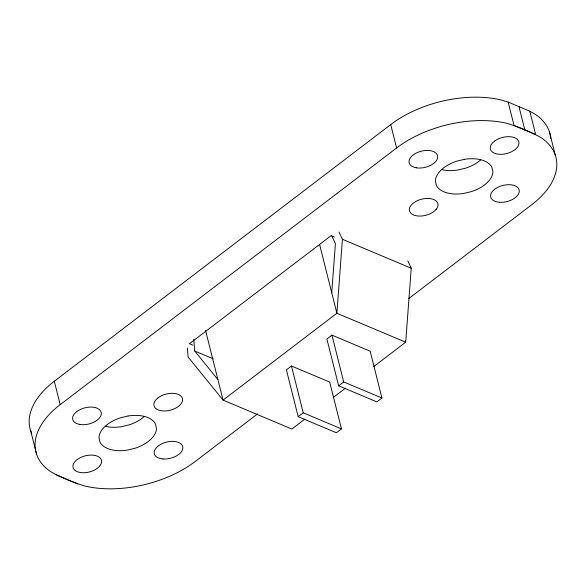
<?xml version="1.0" encoding="UTF-8"?>
<svg xmlns="http://www.w3.org/2000/svg" width="586" height="586" viewBox="0 0 586 586"><rect width="100%" height="100%" fill="white"/><g stroke="black" fill="none" stroke-linecap="round" stroke-linejoin="round"><path stroke-width="0.88" d="M331.742 292.78L335.412 243.703L331.581 235.447M339.038 232.019L342.422 239.3L336.884 313.261L223.061 400.106L188.121 357.021L187.366 348.011M407.856 260.946L411.233 268.227L405.702 342.187L373.802 366.528M31.754 433.501A88.398 50.198 -14.1 0 1 54.308 381.237L390.73 124.569A88.398 50.198 -14.1 0 1 501.257 100.001L508.157 102.103L529.795 111.194L535.333 114.329A88.398 50.198 -14.1 0 1 550.818 138.362M257.759 413.753L195.27 461.431A88.398 50.198 -14.1 0 1 84.743 485.999C72.957 482.425 61.391 477.744 50.667 471.671A88.398 50.198 -14.1 0 1 60.19 404.648L396.605 147.98A88.398 50.198 -14.1 0 1 507.139 123.412C518.925 126.986 530.491 131.66 541.215 137.739A88.398 50.198 -14.1 0 1 531.692 204.763L408.896 298.45M291.469 366.008L286.408 369.869L298.171 416.683L336.401 432.754L341.462 428.893L329.698 382.079L291.469 366.008L303.226 412.822L341.462 428.893M331.94 335.133L326.878 338.986L338.642 385.808L376.871 401.879L381.933 398.019L370.169 351.204L331.94 335.133L343.704 381.947L381.933 398.019M298.171 416.683L303.226 412.822M338.642 385.808L343.704 381.947M304.925 419.078L291.872 429.033L223.061 400.106L205.569 330.46M333.2 397.506L345.528 388.1M342.422 239.3L411.233 268.227M334.438 237.081L331.083 235.667L189.432 343.74L192.794 345.154M193.739 339.213L194.735 351.036L213.194 358.793M56.205 474.807L77.843 483.897M194.735 351.036L217.911 379.618M549.346 131.542L555.228 154.946M529.795 111.194L535.67 134.604L514.039 125.507L508.157 102.103M518.976 106.645L524.858 130.055M390.73 124.569L396.605 147.98M405.27 340.481L405.702 342.187L336.884 313.261L319.612 244.501M54.308 381.237L60.19 404.648M30.772 431.054L36.654 454.458M480.535 159.985A29.322 16.65 -14.1 0 1 465.416 168.233L457.966 170.006A29.322 16.65 -14.1 0 1 441.844 169.647M144.119 416.653A29.322 16.65 -14.1 0 1 129.001 424.901L121.551 426.674A29.322 16.65 -14.1 0 1 105.429 426.315M158.008 397.872L155.737 400.018A14.665 8.329 -14.1 0 0 158.088 409.878A14.665 8.329 -14.1 0 0 175.434 408.296L178.4 406.442A14.665 8.329 -14.1 0 0 178.32 394.444A14.665 8.329 -14.1 0 0 158.008 397.872M99.73 466.053L97.459 468.199A14.665 8.329 -14.1 0 1 77.14 471.635A14.665 8.329 -14.1 0 1 77.066 459.629L80.033 457.776A14.665 8.329 -14.1 0 1 97.379 456.194A14.665 8.329 -14.1 0 1 99.73 466.053M494.423 141.211L492.152 143.35A14.665 8.329 -14.1 0 0 494.503 153.217A14.665 8.329 -14.1 0 0 511.849 151.635L514.816 149.782A14.665 8.329 -14.1 0 0 514.735 137.776A14.665 8.329 -14.1 0 0 494.423 141.211M436.145 209.392L433.874 211.531A14.665 8.329 -14.1 0 1 413.562 214.967A14.665 8.329 -14.1 0 1 413.482 202.961L416.448 201.108A14.665 8.329 -14.1 0 1 433.794 199.533A14.665 8.329 -14.1 0 1 436.145 209.392M464.449 159.326L456.999 161.099A29.322 16.65 -14.1 0 0 435.42 180.986L436.321 185.242A29.322 16.65 -14.1 0 0 463.848 193.417L471.291 191.644A29.322 16.65 -14.1 0 0 492.87 171.757L491.969 167.501A29.322 16.65 -14.1 0 0 464.449 159.326M128.034 415.994L120.584 417.767A29.322 16.65 -14.1 0 0 99.005 437.654L99.906 441.903A29.322 16.65 -14.1 0 0 127.433 450.085L134.875 448.305A29.322 16.65 -14.1 0 0 156.455 428.425L155.554 424.169A29.322 16.65 -14.1 0 0 128.034 415.994M416.236 167.794L413.247 166.951A14.665 8.329 -14.1 0 1 413.174 154.946A14.665 8.329 -14.1 0 1 433.486 151.51L435.779 152.88A14.665 8.329 -14.1 0 1 433.567 163.516A14.665 8.329 -14.1 0 1 416.236 167.794M79.821 424.462L76.832 423.612A14.665 8.329 -14.1 0 1 76.759 411.606A14.665 8.329 -14.1 0 1 97.071 408.178L99.364 409.548A14.665 8.329 -14.1 0 1 97.144 420.184A14.665 8.329 -14.1 0 1 79.821 424.462M499.382 202.28A14.665 8.329 -14.1 0 0 519.174 190.062A14.665 8.329 -14.1 0 0 496.225 188.209A14.665 8.329 -14.1 0 0 499.382 202.28M162.967 458.941A14.665 8.329 -14.1 0 0 182.759 446.722A14.665 8.329 -14.1 0 0 159.81 444.869A14.665 8.329 -14.1 0 0 162.967 458.941"/></g></svg>
